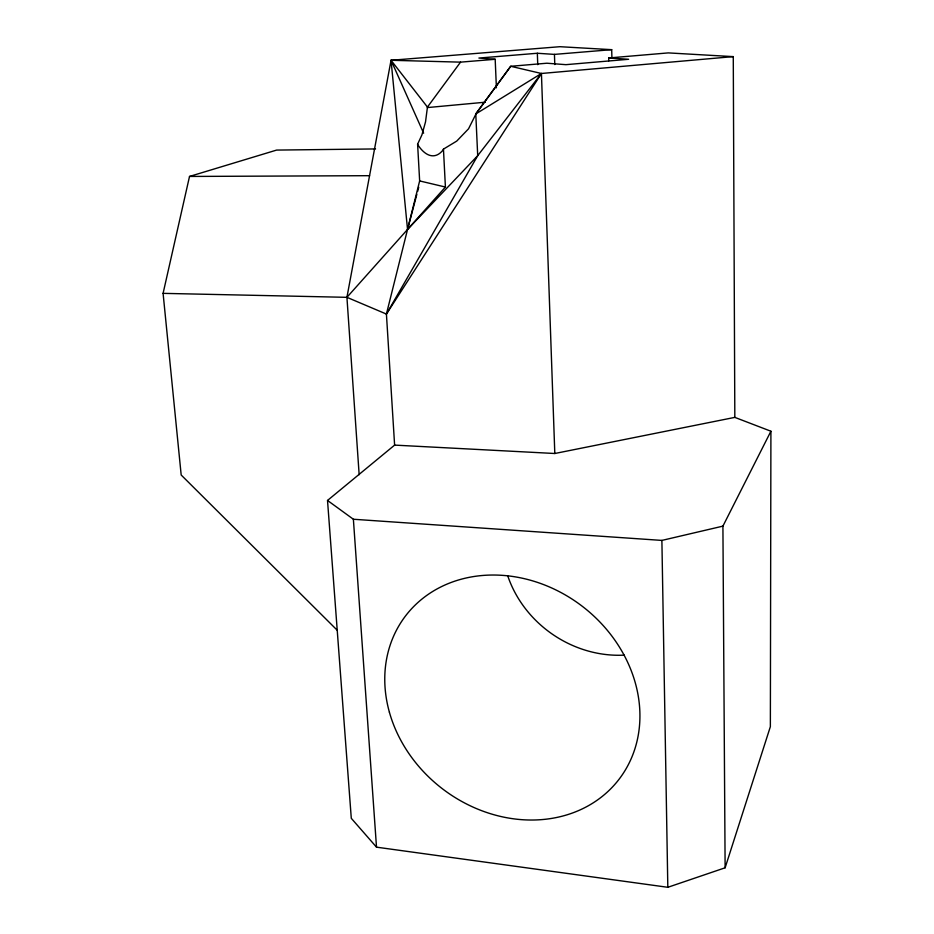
<?xml version="1.0" encoding="UTF-8"?>
<svg xmlns="http://www.w3.org/2000/svg" width="934" height="934" viewBox="0 0 934 934"><rect width="100%" height="100%" fill="white"/><g stroke="black" fill="none" stroke-linecap="round" stroke-linejoin="round"><path stroke-width="1.4" d="M770.912 431.228L770.363 726.652L725.123 867.791L667.822 887.3L376.507 847.161L351.289 818.312L327.519 500.449L394.615 445.109L554.808 453.504L734.824 417.381L770.912 431.228L722.916 526.134L725.123 867.791M394.615 445.109L386.419 314.069L419.646 180.927L417.603 144.186L421.934 134.881L425.53 121.864L427.445 107.071L460.532 62.146L495.183 59.286L496.398 87.796M337.174 630.193L181.184 475.009L163.088 293.358L346.923 297.327L386.419 314.069L477.706 155.674L475.78 113.96L510.7 66.291L546.892 63.22L565.911 64.668L628.617 59.274L608.688 57.966L608.758 60.827M359.158 474.694L346.923 297.327L391.042 60.278L559.91 46.7L611.7 49.665L611.91 58.235M163.088 293.358L189.52 176.444L276.616 150.082L375.538 148.938M734.824 417.381L733.272 56.624L541.428 73.482L477.706 155.674L407.539 229.449L416.868 194.284M417.615 191.47L418.736 187.255M475.71 114.473L468.541 128.81L456.738 141.092L443.452 149.125L442.763 150.339A58.363 24.214 84.7 0 1 418.385 145.634L417.603 144.186M386.419 314.069L541.428 73.482L510.7 66.291L475.78 113.96L541.428 73.482L554.808 453.504M346.923 297.327L445.413 187.045L443.452 149.125M327.519 500.449L353.379 519.246L661.891 540.412L722.916 526.134M427.433 107.573L485.4 102.191M608.688 57.966L668.277 52.899L733.272 56.624M611.7 49.665L554.446 54.394L537.342 53.261L478.897 58.048L495.183 59.286M189.52 176.444L369.56 175.685M460.532 62.146L391.042 60.278L407.539 229.449M419.646 180.927L445.413 187.045M427.445 107.071L391.042 60.278L423.639 133.2M353.379 519.246L376.507 847.161M537.342 53.261L537.75 64.668M554.446 54.394L554.784 64.551M661.891 540.412L667.822 887.3M624.262 655.131A109.29 98.152 34.8 0 1 507.827 576.103M389.396 712.21A134.426 114.975 37.4 0 0 603.364 795.499A134.426 114.975 37.4 0 0 544.324 584.871A134.426 114.975 37.4 0 0 389.396 712.21"/></g></svg>
